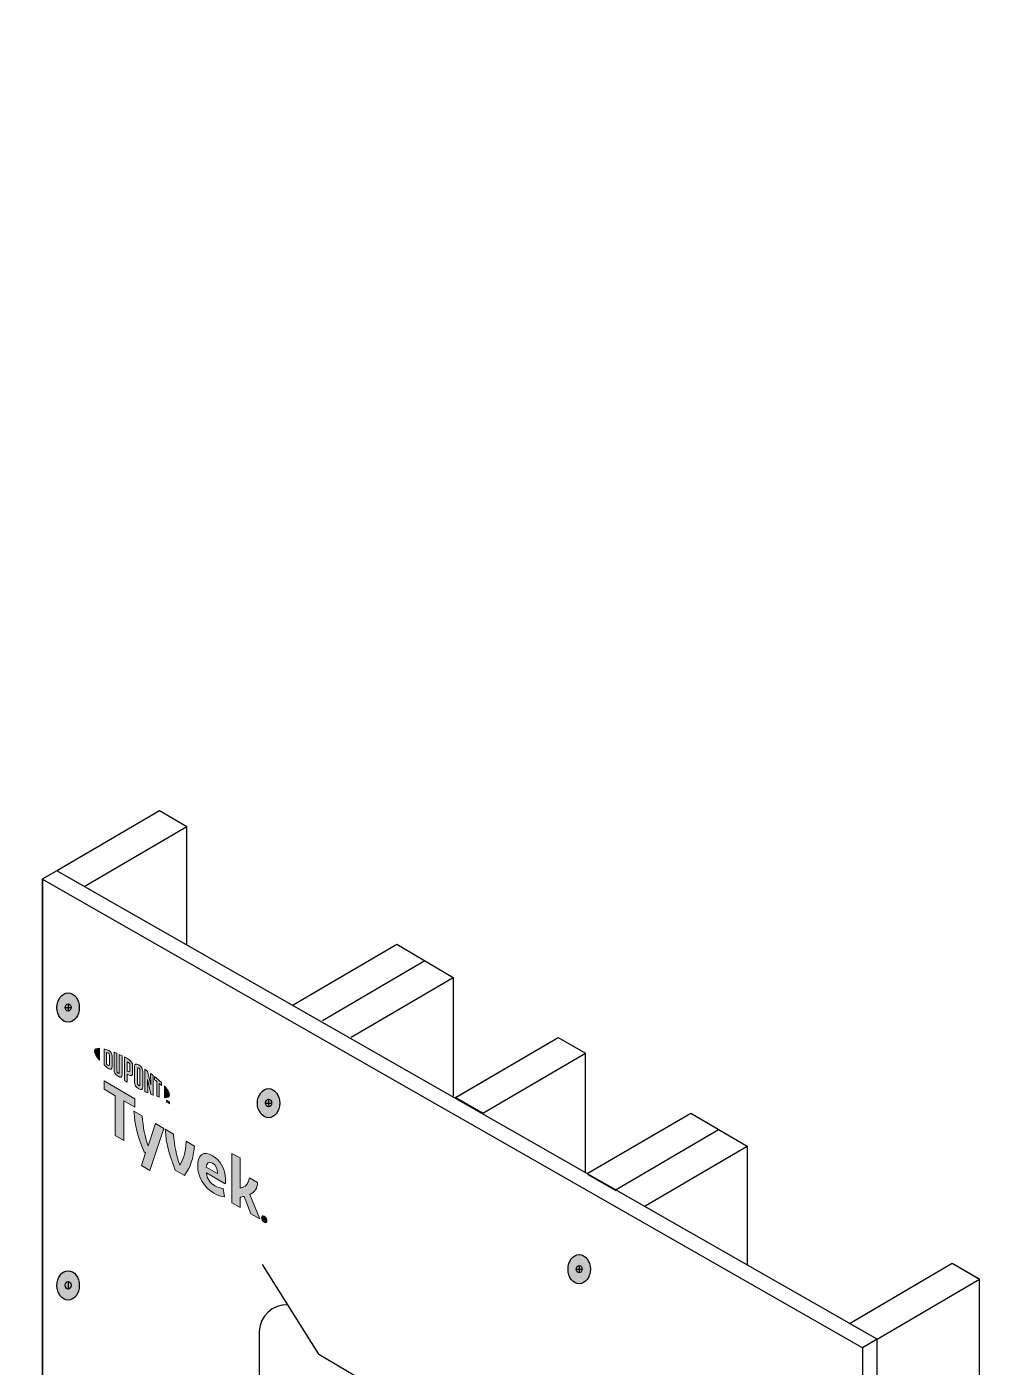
# Model space of a CAD drawing. Extents: x -1328 to 5679, y -4611 to 1603.
# Drawn here: x 3216.9 to 3533.4, y -2459.7 to -2020.5 of the extents above; entities that cross this region are included whole.
import ezdxf

# ---------------------------------------------------------------- set-up
doc = ezdxf.new("R2010")
doc.units = 0
doc.header["$MEASUREMENT"] = 0
doc.linetypes.add('AI-Linetype-38', pattern=[27.003948, 18.002632, -9.001316])
for name, color, linetype, lineweight in [('G-ANNO-TTLB', 7, 'Continuous', 0), ('TYVEK', 7, 'Continuous', 0), ('X-REF - TRACED', 7, 'Continuous', 0)]:
    doc.layers.add(name, color=color, linetype=linetype, lineweight=lineweight)

# ---------------------------------------------------------------- blocks, each defined once
blk = doc.blocks.new('Block_74')
at = {"layer": 'TYVEK', "color": 18, "lineweight": 25, "true_color": 0x000000}
for points in [[(3294.19, -2426.01)], [(3312.63, -2455.49)]]:
    blk.add_lwpolyline(points, dxfattribs=at)
blk = doc.blocks.new('Block_91')
at = {"layer": 'TYVEK', "true_color": 0x003b71, "transparency": 33554687}
h = blk.add_hatch(color=156, dxfattribs=at)
h.dxf.hatch_style = 2
edge = h.paths.add_edge_path()
edge.add_ellipse((3230.48, -2341.86), major_axis=(0, 4.78), ratio=0.766948, start_angle=0, end_angle=360)
h = blk.add_hatch(color=156, dxfattribs=at)
h.dxf.hatch_style = 2
edge = h.paths.add_edge_path()
edge.add_ellipse((3296.19, -2373.19), major_axis=(0, 4.78), ratio=0.766948, start_angle=0, end_angle=360)
h = blk.add_hatch(color=156, dxfattribs=at)
h.dxf.hatch_style = 2
edge = h.paths.add_edge_path()
edge.add_ellipse((3397.99, -2427.6), major_axis=(0, 4.78), ratio=0.766948, start_angle=0, end_angle=360)
h = blk.add_hatch(color=156, dxfattribs=at)
h.dxf.hatch_style = 2
edge = h.paths.add_edge_path()
edge.add_ellipse((3230.48, -2432.91), major_axis=(0, 4.78), ratio=0.766948, start_angle=0, end_angle=360)
at = {"layer": 'TYVEK', "color": 18, "lineweight": 25, "true_color": 0x080808}
for p, q in [((3230.48, -2340.6), (3230.48, -2343.07)), ((3229.51, -2341.83), (3231.45, -2341.83)), ((3295.22, -2373.16), (3297.17, -2373.16)), ((3296.19, -2371.92), (3296.19, -2374.39)), ((3397.01, -2427.58), (3398.96, -2427.58)), ((3397.99, -2426.34), (3397.99, -2428.81)), ((3230.48, -2431.65), (3230.48, -2434.12))]:
    blk.add_line(p, q, dxfattribs=at)
at = {"layer": 'TYVEK', "color": 18, "lineweight": 25, "true_color": 0x000000}
for centre in [(3230.48, -2341.86), (3296.19, -2373.19), (3397.99, -2427.6), (3230.48, -2432.91)]:
    blk.add_ellipse(centre, major_axis=(0, 4.78), ratio=0.766948, dxfattribs=at)
at = {"layer": 'TYVEK', "color": 18, "lineweight": 25, "true_color": 0x080808}
for centre in [(3230.48, -2341.83), (3296.19, -2373.16), (3397.99, -2427.58), (3230.48, -2432.88)]:
    blk.add_ellipse(centre, major_axis=(0, 1.23), ratio=0.788846, dxfattribs=at)
blk = doc.blocks.new('Block_548')
at = {"layer": 'X-REF - TRACED', "true_color": 0x848484, "transparency": 33554687}
h = blk.add_hatch(color=252, dxfattribs=at)
h.dxf.hatch_style = 2
edge = h.paths.add_edge_path()
edge.add_spline(control_points=[(3239.13, -2356.21), (3239.13, -2356.93), (3239.74, -2357.96), (3240.81, -2359.15), (3240.81, -2359.15), (3240.81, -2355.21), (3240.81, -2355.21), (3239.74, -2355.17), (3239.13, -2355.49), (3239.13, -2356.21)], knot_values=[0, 0, 0, 0, 1, 1, 1, 2, 2, 2, 3, 3, 3, 3], degree=3, periodic=0)
h = blk.add_hatch(color=252, dxfattribs=at)
h.dxf.hatch_style = 2
edge = h.paths.add_edge_path()
edge.add_spline(control_points=[(3244.01, -2360.64), (3244.01, -2360.94), (3243.85, -2360.95), (3243.66, -2360.84), (3243.52, -2360.76), (3243.29, -2360.56), (3243.1, -2360.4), (3243.1, -2360.4), (3243.1, -2356.63), (3243.1, -2356.63), (3243.29, -2356.68), (3243.52, -2356.75), (3243.66, -2356.83), (3243.85, -2356.94), (3244.01, -2357.14), (3244.01, -2357.44), (3244.01, -2357.44), (3244.01, -2360.64), (3244.01, -2360.64)], knot_values=[0, 0, 0, 0, 1, 1, 1, 2, 2, 2, 3, 3, 3, 4, 4, 4, 5, 5, 5, 6, 6, 6, 6], degree=3, periodic=0)
edge = h.paths.add_edge_path()
edge.add_spline(control_points=[(3243.79, -2355.92), (3243.49, -2355.75), (3243.06, -2355.6), (3242.28, -2355.43), (3242.28, -2355.43), (3242.28, -2360.65), (3242.28, -2360.65), (3242.97, -2361.28), (3243.49, -2361.73), (3243.79, -2361.9), (3244.47, -2362.29), (3244.86, -2362.04), (3244.86, -2361.26), (3244.86, -2361.26), (3244.86, -2357.79), (3244.86, -2357.79), (3244.86, -2357.02), (3244.47, -2356.32), (3243.79, -2355.92)], knot_values=[0, 0, 0, 0, 1, 1, 1, 2, 2, 2, 3, 3, 3, 4, 4, 4, 5, 5, 5, 6, 6, 6, 6], degree=3, periodic=0)
h = blk.add_hatch(color=252, dxfattribs=at)
h.dxf.hatch_style = 2
edge = h.paths.add_edge_path()
edge.add_spline(control_points=[(3247.25, -2363.12), (3247.25, -2363.43), (3247.16, -2363.56), (3246.83, -2363.33), (3246.51, -2363.1), (3246.42, -2362.89), (3246.42, -2362.53), (3246.42, -2362.53), (3246.42, -2356.85), (3246.42, -2356.85), (3246.21, -2356.75), (3245.73, -2356.55), (3245.52, -2356.46), (3245.52, -2356.46), (3245.52, -2362.21), (3245.52, -2362.21), (3245.52, -2363.13), (3245.91, -2363.71), (3246.83, -2364.37), (3247.68, -2364.96), (3248.19, -2364.77), (3248.19, -2363.75), (3248.19, -2363.75), (3248.19, -2357.68), (3248.19, -2357.68), (3248.02, -2357.59), (3247.44, -2357.31), (3247.25, -2357.23), (3247.25, -2357.23), (3247.25, -2363.12), (3247.25, -2363.12)], knot_values=[0, 0, 0, 0, 1, 1, 1, 2, 2, 2, 3, 3, 3, 4, 4, 4, 5, 5, 5, 6, 6, 6, 7, 7, 7, 8, 8, 8, 9, 9, 9, 10, 10, 10, 10], degree=3, periodic=0)
h = blk.add_hatch(color=252, dxfattribs=at)
h.dxf.hatch_style = 2
edge = h.paths.add_edge_path()
edge.add_spline(control_points=[(3250.67, -2362.6), (3250.67, -2362.93), (3250.57, -2363.04), (3250.19, -2362.82), (3250.19, -2362.82), (3249.86, -2362.63), (3249.86, -2362.63), (3249.86, -2362.63), (3249.86, -2359.61), (3249.86, -2359.61), (3250.01, -2359.68), (3250.09, -2359.73), (3250.17, -2359.78), (3250.59, -2360.02), (3250.67, -2360.24), (3250.67, -2360.58), (3250.67, -2360.58), (3250.67, -2362.6), (3250.67, -2362.6)], knot_values=[0, 0, 0, 0, 1, 1, 1, 2, 2, 2, 3, 3, 3, 4, 4, 4, 5, 5, 5, 6, 6, 6, 6], degree=3, periodic=0)
edge = h.paths.add_edge_path()
edge.add_spline(control_points=[(3250.23, -2358.74), (3250.07, -2358.65), (3249.47, -2358.33), (3248.92, -2358.05), (3248.92, -2358.05), (3248.92, -2365.7), (3248.92, -2365.7), (3249.11, -2365.82), (3249.6, -2366.13), (3249.86, -2366.29), (3249.86, -2366.29), (3249.86, -2363.69), (3249.86, -2363.69), (3249.86, -2363.69), (3250.23, -2363.9), (3250.23, -2363.9), (3251.21, -2364.47), (3251.62, -2364.2), (3251.62, -2363.23), (3251.62, -2363.23), (3251.62, -2360.97), (3251.62, -2360.97), (3251.62, -2360.02), (3251.16, -2359.28), (3250.23, -2358.74)], knot_values=[0, 0, 0, 0, 1, 1, 1, 2, 2, 2, 3, 3, 3, 4, 4, 4, 5, 5, 5, 6, 6, 6, 7, 7, 7, 8, 8, 8, 8], degree=3, periodic=0)
h = blk.add_hatch(color=252, dxfattribs=at)
h.dxf.hatch_style = 2
edge = h.paths.add_edge_path()
edge.add_spline(control_points=[(3254.02, -2367.21), (3254.02, -2367.51), (3253.93, -2367.61), (3253.6, -2367.43), (3253.26, -2367.25), (3253.17, -2367.03), (3253.17, -2366.71), (3253.17, -2366.71), (3253.17, -2361.94), (3253.17, -2361.94), (3253.17, -2361.63), (3253.26, -2361.51), (3253.6, -2361.72), (3253.93, -2361.92), (3254.02, -2362.13), (3254.02, -2362.43), (3254.02, -2362.43), (3254.02, -2367.21), (3254.02, -2367.21)], knot_values=[0, 0, 0, 0, 1, 1, 1, 2, 2, 2, 3, 3, 3, 4, 4, 4, 5, 5, 5, 6, 6, 6, 6], degree=3, periodic=0)
edge = h.paths.add_edge_path()
edge.add_spline(control_points=[(3253.6, -2360.65), (3252.73, -2360.1), (3252.22, -2360.24), (3252.22, -2361.25), (3252.22, -2361.25), (3252.22, -2366.25), (3252.22, -2366.25), (3252.22, -2367.32), (3252.68, -2368.02), (3253.6, -2368.51), (3254.5, -2368.98), (3254.97, -2368.86), (3254.97, -2367.73), (3254.97, -2367.73), (3254.97, -2362.95), (3254.97, -2362.95), (3254.97, -2361.87), (3254.55, -2361.24), (3253.6, -2360.65)], knot_values=[0, 0, 0, 0, 1, 1, 1, 2, 2, 2, 3, 3, 3, 4, 4, 4, 5, 5, 5, 6, 6, 6, 6], degree=3, periodic=0)
h = blk.add_hatch(color=252, dxfattribs=at)
h.dxf.hatch_style = 2
edge = h.paths.add_edge_path()
edge.add_spline(control_points=[(3257.57, -2367.2), (3257.57, -2367.2), (3256.53, -2362.71), (3256.53, -2362.71), (3256.25, -2362.5), (3255.91, -2362.26), (3255.64, -2362.08), (3255.64, -2362.08), (3255.64, -2369.43), (3255.64, -2369.43), (3255.83, -2369.51), (3256.3, -2369.73), (3256.55, -2369.83), (3256.55, -2369.83), (3256.47, -2365.46), (3256.47, -2365.46), (3256.47, -2365.46), (3257.57, -2370.25), (3257.57, -2370.25), (3257.81, -2370.35), (3258.15, -2370.48), (3258.37, -2370.56), (3258.37, -2370.56), (3258.37, -2364.1), (3258.37, -2364.1), (3258.14, -2363.92), (3257.71, -2363.59), (3257.51, -2363.43), (3257.51, -2363.43), (3257.57, -2367.2), (3257.57, -2367.2)], knot_values=[0, 0, 0, 0, 1, 1, 1, 2, 2, 2, 3, 3, 3, 4, 4, 4, 5, 5, 5, 6, 6, 6, 7, 7, 7, 8, 8, 8, 9, 9, 9, 10, 10, 10, 10], degree=3, periodic=0)
h = blk.add_hatch(color=252, dxfattribs=at)
h.dxf.hatch_style = 2
edge = h.paths.add_edge_path()
edge.add_spline(control_points=[(3258.84, -2365.5), (3259.07, -2365.68), (3259.3, -2365.87), (3259.52, -2366.05), (3259.52, -2366.05), (3259.52, -2370.94), (3259.52, -2370.94), (3259.73, -2371), (3260.11, -2371.1), (3260.36, -2371.17), (3260.36, -2371.17), (3260.36, -2366.77), (3260.36, -2366.77), (3260.61, -2366.98), (3260.84, -2367.19), (3261.05, -2367.38), (3261.05, -2367.38), (3261.05, -2366.43), (3261.05, -2366.43), (3260.38, -2365.79), (3259.67, -2365.16), (3258.84, -2364.48), (3258.84, -2364.48), (3258.84, -2365.5), (3258.84, -2365.5)], knot_values=[0, 0, 0, 0, 1, 1, 1, 2, 2, 2, 3, 3, 3, 4, 4, 4, 5, 5, 5, 6, 6, 6, 7, 7, 7, 8, 8, 8, 8], degree=3, periodic=0)
h = blk.add_hatch(color=252, dxfattribs=at)
h.dxf.hatch_style = 2
edge = h.paths.add_edge_path()
edge.add_spline(control_points=[(3263.73, -2370.41), (3263.73, -2371.14), (3263.12, -2371.46), (3262.05, -2371.42), (3262.05, -2371.42), (3262.05, -2367.48), (3262.05, -2367.48), (3263.12, -2368.67), (3263.73, -2369.7), (3263.73, -2370.41)], knot_values=[0, 0, 0, 0, 1, 1, 1, 2, 2, 2, 3, 3, 3, 3], degree=3, periodic=0)
h = blk.add_hatch(color=252, dxfattribs=at)
h.dxf.hatch_style = 2
edge = h.paths.add_edge_path()
edge.add_spline(control_points=[(3263.23, -2372.5), (3263.23, -2372.5), (3263.34, -2372.56), (3263.34, -2372.56), (3263.34, -2372.56), (3263.49, -2372.91), (3263.49, -2372.91), (3263.49, -2372.91), (3263.64, -2372.73), (3263.64, -2372.73), (3263.64, -2372.73), (3263.73, -2372.79), (3263.73, -2372.79), (3263.73, -2372.79), (3263.73, -2373.36), (3263.73, -2373.36), (3263.73, -2373.36), (3263.64, -2373.3), (3263.64, -2373.3), (3263.64, -2373.3), (3263.64, -2372.9), (3263.64, -2372.9), (3263.64, -2372.9), (3263.49, -2373.08), (3263.49, -2373.08), (3263.49, -2373.08), (3263.48, -2373.08), (3263.48, -2373.08), (3263.48, -2373.08), (3263.33, -2372.72), (3263.33, -2372.72), (3263.33, -2372.72), (3263.33, -2373.12), (3263.33, -2373.12), (3263.33, -2373.12), (3263.23, -2373.07), (3263.23, -2373.07), (3263.23, -2373.07), (3263.23, -2372.5), (3263.23, -2372.5)], knot_values=[0, 0, 0, 0, 1, 1, 1, 2, 2, 2, 3, 3, 3, 4, 4, 4, 5, 5, 5, 6, 6, 6, 7, 7, 7, 8, 8, 8, 9, 9, 9, 10, 10, 10, 11, 11, 11, 12, 12, 12, 13, 13, 13, 13], degree=3, periodic=0)
edge = h.paths.add_edge_path()
edge.add_spline(control_points=[(3262.88, -2372.39), (3262.88, -2372.39), (3262.73, -2372.31), (3262.73, -2372.31), (3262.73, -2372.31), (3262.73, -2372.21), (3262.73, -2372.21), (3262.73, -2372.21), (3263.13, -2372.44), (3263.13, -2372.44), (3263.13, -2372.44), (3263.13, -2372.54), (3263.13, -2372.54), (3263.13, -2372.54), (3262.98, -2372.45), (3262.98, -2372.45), (3262.98, -2372.45), (3262.98, -2372.92), (3262.98, -2372.92), (3262.98, -2372.92), (3262.88, -2372.86), (3262.88, -2372.86), (3262.88, -2372.86), (3262.88, -2372.39), (3262.88, -2372.39)], knot_values=[0, 0, 0, 0, 1, 1, 1, 2, 2, 2, 3, 3, 3, 4, 4, 4, 5, 5, 5, 6, 6, 6, 7, 7, 7, 8, 8, 8, 8], degree=3, periodic=0)
at = {"layer": 'X-REF - TRACED'}
for points, knots in [([(3239.13, -2356.21), (3239.13, -2356.93), (3239.74, -2357.96), (3240.81, -2359.15), (3240.81, -2359.15), (3240.81, -2355.21), (3240.81, -2355.21), (3239.74, -2355.17), (3239.13, -2355.49), (3239.13, -2356.21)], [0, 0, 0, 0, 1, 1, 1, 2, 2, 2, 3, 3, 3, 3]), ([(3243.79, -2355.92), (3243.49, -2355.75), (3243.06, -2355.6), (3242.28, -2355.43), (3242.28, -2355.43), (3242.28, -2360.65), (3242.28, -2360.65), (3242.97, -2361.28), (3243.49, -2361.73), (3243.79, -2361.9), (3244.47, -2362.29), (3244.86, -2362.04), (3244.86, -2361.26), (3244.86, -2361.26), (3244.86, -2357.79), (3244.86, -2357.79), (3244.86, -2357.02), (3244.47, -2356.32), (3243.79, -2355.92)], [0, 0, 0, 0, 1, 1, 1, 2, 2, 2, 3, 3, 3, 4, 4, 4, 5, 5, 5, 6, 6, 6, 6]), ([(3244.01, -2360.64), (3244.01, -2360.94), (3243.85, -2360.95), (3243.66, -2360.84), (3243.52, -2360.76), (3243.29, -2360.56), (3243.1, -2360.4), (3243.1, -2360.4), (3243.1, -2356.63), (3243.1, -2356.63), (3243.29, -2356.68), (3243.52, -2356.75), (3243.66, -2356.83), (3243.85, -2356.94), (3244.01, -2357.14), (3244.01, -2357.44), (3244.01, -2357.44), (3244.01, -2360.64), (3244.01, -2360.64)], [0, 0, 0, 0, 1, 1, 1, 2, 2, 2, 3, 3, 3, 4, 4, 4, 5, 5, 5, 6, 6, 6, 6]), ([(3247.25, -2363.12), (3247.25, -2363.43), (3247.16, -2363.56), (3246.83, -2363.33), (3246.51, -2363.1), (3246.42, -2362.89), (3246.42, -2362.53), (3246.42, -2362.53), (3246.42, -2356.85), (3246.42, -2356.85), (3246.21, -2356.75), (3245.73, -2356.55), (3245.52, -2356.46), (3245.52, -2356.46), (3245.52, -2362.21), (3245.52, -2362.21), (3245.52, -2363.13), (3245.91, -2363.71), (3246.83, -2364.37), (3247.68, -2364.96), (3248.19, -2364.77), (3248.19, -2363.75), (3248.19, -2363.75), (3248.19, -2357.68), (3248.19, -2357.68), (3248.02, -2357.59), (3247.44, -2357.31), (3247.25, -2357.23), (3247.25, -2357.23), (3247.25, -2363.12), (3247.25, -2363.12)], [0, 0, 0, 0, 1, 1, 1, 2, 2, 2, 3, 3, 3, 4, 4, 4, 5, 5, 5, 6, 6, 6, 7, 7, 7, 8, 8, 8, 9, 9, 9, 10, 10, 10, 10]), ([(3250.23, -2358.74), (3250.07, -2358.65), (3249.47, -2358.33), (3248.92, -2358.05), (3248.92, -2358.05), (3248.92, -2365.7), (3248.92, -2365.7), (3249.11, -2365.82), (3249.6, -2366.13), (3249.86, -2366.29), (3249.86, -2366.29), (3249.86, -2363.69), (3249.86, -2363.69), (3249.86, -2363.69), (3250.23, -2363.9), (3250.23, -2363.9), (3251.21, -2364.47), (3251.62, -2364.2), (3251.62, -2363.23), (3251.62, -2363.23), (3251.62, -2360.97), (3251.62, -2360.97), (3251.62, -2360.02), (3251.16, -2359.28), (3250.23, -2358.74)], [0, 0, 0, 0, 1, 1, 1, 2, 2, 2, 3, 3, 3, 4, 4, 4, 5, 5, 5, 6, 6, 6, 7, 7, 7, 8, 8, 8, 8]), ([(3250.67, -2362.6), (3250.67, -2362.93), (3250.57, -2363.04), (3250.19, -2362.82), (3250.19, -2362.82), (3249.86, -2362.63), (3249.86, -2362.63), (3249.86, -2362.63), (3249.86, -2359.61), (3249.86, -2359.61), (3250.01, -2359.68), (3250.09, -2359.73), (3250.17, -2359.78), (3250.59, -2360.02), (3250.67, -2360.24), (3250.67, -2360.58), (3250.67, -2360.58), (3250.67, -2362.6), (3250.67, -2362.6)], [0, 0, 0, 0, 1, 1, 1, 2, 2, 2, 3, 3, 3, 4, 4, 4, 5, 5, 5, 6, 6, 6, 6]), ([(3253.6, -2360.65), (3252.73, -2360.1), (3252.22, -2360.24), (3252.22, -2361.25), (3252.22, -2361.25), (3252.22, -2366.25), (3252.22, -2366.25), (3252.22, -2367.32), (3252.68, -2368.02), (3253.6, -2368.51), (3254.5, -2368.98), (3254.97, -2368.86), (3254.97, -2367.73), (3254.97, -2367.73), (3254.97, -2362.95), (3254.97, -2362.95), (3254.97, -2361.87), (3254.55, -2361.24), (3253.6, -2360.65)], [0, 0, 0, 0, 1, 1, 1, 2, 2, 2, 3, 3, 3, 4, 4, 4, 5, 5, 5, 6, 6, 6, 6]), ([(3254.02, -2367.21), (3254.02, -2367.51), (3253.93, -2367.61), (3253.6, -2367.43), (3253.26, -2367.25), (3253.17, -2367.03), (3253.17, -2366.71), (3253.17, -2366.71), (3253.17, -2361.94), (3253.17, -2361.94), (3253.17, -2361.63), (3253.26, -2361.51), (3253.6, -2361.72), (3253.93, -2361.92), (3254.02, -2362.13), (3254.02, -2362.43), (3254.02, -2362.43), (3254.02, -2367.21), (3254.02, -2367.21)], [0, 0, 0, 0, 1, 1, 1, 2, 2, 2, 3, 3, 3, 4, 4, 4, 5, 5, 5, 6, 6, 6, 6]), ([(3257.57, -2367.2), (3257.57, -2367.2), (3256.53, -2362.71), (3256.53, -2362.71), (3256.25, -2362.5), (3255.91, -2362.26), (3255.64, -2362.08), (3255.64, -2362.08), (3255.64, -2369.43), (3255.64, -2369.43), (3255.83, -2369.51), (3256.3, -2369.73), (3256.55, -2369.83), (3256.55, -2369.83), (3256.47, -2365.46), (3256.47, -2365.46), (3256.47, -2365.46), (3257.57, -2370.25), (3257.57, -2370.25), (3257.81, -2370.35), (3258.15, -2370.48), (3258.37, -2370.56), (3258.37, -2370.56), (3258.37, -2364.1), (3258.37, -2364.1), (3258.14, -2363.92), (3257.71, -2363.59), (3257.51, -2363.43), (3257.51, -2363.43), (3257.57, -2367.2), (3257.57, -2367.2)], [0, 0, 0, 0, 1, 1, 1, 2, 2, 2, 3, 3, 3, 4, 4, 4, 5, 5, 5, 6, 6, 6, 7, 7, 7, 8, 8, 8, 9, 9, 9, 10, 10, 10, 10]), ([(3258.84, -2365.5), (3259.07, -2365.68), (3259.3, -2365.87), (3259.52, -2366.05), (3259.52, -2366.05), (3259.52, -2370.94), (3259.52, -2370.94), (3259.73, -2371), (3260.11, -2371.1), (3260.36, -2371.17), (3260.36, -2371.17), (3260.36, -2366.77), (3260.36, -2366.77), (3260.61, -2366.98), (3260.84, -2367.19), (3261.05, -2367.38), (3261.05, -2367.38), (3261.05, -2366.43), (3261.05, -2366.43), (3260.38, -2365.79), (3259.67, -2365.16), (3258.84, -2364.48), (3258.84, -2364.48), (3258.84, -2365.5), (3258.84, -2365.5)], [0, 0, 0, 0, 1, 1, 1, 2, 2, 2, 3, 3, 3, 4, 4, 4, 5, 5, 5, 6, 6, 6, 7, 7, 7, 8, 8, 8, 8]), ([(3263.73, -2370.41), (3263.73, -2371.14), (3263.12, -2371.46), (3262.05, -2371.42), (3262.05, -2371.42), (3262.05, -2367.48), (3262.05, -2367.48), (3263.12, -2368.67), (3263.73, -2369.7), (3263.73, -2370.41)], [0, 0, 0, 0, 1, 1, 1, 2, 2, 2, 3, 3, 3, 3]), ([(3262.88, -2372.39), (3262.88, -2372.39), (3262.73, -2372.31), (3262.73, -2372.31), (3262.73, -2372.31), (3262.73, -2372.21), (3262.73, -2372.21), (3262.73, -2372.21), (3263.13, -2372.44), (3263.13, -2372.44), (3263.13, -2372.44), (3263.13, -2372.54), (3263.13, -2372.54), (3263.13, -2372.54), (3262.98, -2372.45), (3262.98, -2372.45), (3262.98, -2372.45), (3262.98, -2372.92), (3262.98, -2372.92), (3262.98, -2372.92), (3262.88, -2372.86), (3262.88, -2372.86), (3262.88, -2372.86), (3262.88, -2372.39), (3262.88, -2372.39)], [0, 0, 0, 0, 1, 1, 1, 2, 2, 2, 3, 3, 3, 4, 4, 4, 5, 5, 5, 6, 6, 6, 7, 7, 7, 8, 8, 8, 8]), ([(3263.23, -2372.5), (3263.23, -2372.5), (3263.34, -2372.56), (3263.34, -2372.56), (3263.34, -2372.56), (3263.49, -2372.91), (3263.49, -2372.91), (3263.49, -2372.91), (3263.64, -2372.73), (3263.64, -2372.73), (3263.64, -2372.73), (3263.73, -2372.79), (3263.73, -2372.79), (3263.73, -2372.79), (3263.73, -2373.36), (3263.73, -2373.36), (3263.73, -2373.36), (3263.64, -2373.3), (3263.64, -2373.3), (3263.64, -2373.3), (3263.64, -2372.9), (3263.64, -2372.9), (3263.64, -2372.9), (3263.49, -2373.08), (3263.49, -2373.08), (3263.49, -2373.08), (3263.48, -2373.08), (3263.48, -2373.08), (3263.48, -2373.08), (3263.33, -2372.72), (3263.33, -2372.72), (3263.33, -2372.72), (3263.33, -2373.12), (3263.33, -2373.12), (3263.33, -2373.12), (3263.23, -2373.07), (3263.23, -2373.07), (3263.23, -2373.07), (3263.23, -2372.5), (3263.23, -2372.5)], [0, 0, 0, 0, 1, 1, 1, 2, 2, 2, 3, 3, 3, 4, 4, 4, 5, 5, 5, 6, 6, 6, 7, 7, 7, 8, 8, 8, 9, 9, 9, 10, 10, 10, 11, 11, 11, 12, 12, 12, 13, 13, 13, 13])]:
    blk.add_open_spline(points, degree=3, knots=knots, dxfattribs=at)
blk = doc.blocks.new('Block_552')
at = {"layer": 'X-REF - TRACED', "true_color": 0x848484, "transparency": 33554687}
h = blk.add_hatch(color=252, dxfattribs=at)
h.dxf.hatch_style = 2
h.paths.add_polyline_path([(3252.38, -2371.74), (3242.28, -2365.91), (3242.28, -2368.65), (3245.93, -2370.76), (3245.93, -2383.76), (3248.73, -2385.37), (3248.73, -2372.38), (3252.38, -2374.49)])
h = blk.add_hatch(color=252, dxfattribs=at)
h.dxf.hatch_style = 2
edge = h.paths.add_edge_path()
edge.add_spline(control_points=[(3269.17, -2385.69), (3269, -2389.43), (3268.25, -2391.61), (3267.09, -2393.48), (3265.98, -2390.29), (3265.25, -2387.27), (3265.03, -2383.3), (3265.03, -2383.3), (3262.31, -2381.72), (3262.31, -2381.72), (3262.6, -2386.41), (3263.49, -2389.82), (3265.6, -2395.11), (3265.6, -2395.11), (3268.6, -2396.85), (3268.6, -2396.85), (3270.64, -2393.95), (3271.49, -2391.54), (3271.88, -2387.25), (3271.88, -2387.25), (3269.17, -2385.69), (3269.17, -2385.69)], knot_values=[0, 0, 0, 0, 1, 1, 1, 2, 2, 2, 3, 3, 3, 4, 4, 4, 5, 5, 5, 6, 6, 6, 7, 7, 7, 7], degree=3, periodic=0)
h = blk.add_hatch(color=252, dxfattribs=at)
h.dxf.hatch_style = 2
edge = h.paths.add_edge_path()
edge.add_spline(control_points=[(3275.74, -2394.13), (3275.74, -2394.13), (3279.47, -2396.28), (3279.47, -2396.28), (3279.47, -2396.28), (3279.47, -2396.01), (3279.47, -2396.01), (3279.47, -2394.76), (3278.88, -2393.49), (3277.8, -2392.87), (3276.66, -2392.21), (3275.92, -2392.71), (3275.74, -2394.13)], knot_values=[0, 0, 0, 0, 1, 1, 1, 2, 2, 2, 3, 3, 3, 4, 4, 4, 4], degree=3, periodic=0)
edge = h.paths.add_edge_path()
edge.add_spline(control_points=[(3281.69, -2403.9), (3280.82, -2403.86), (3279.55, -2403.43), (3278.25, -2402.69), (3275.1, -2400.86), (3272.94, -2397.33), (3272.94, -2393.59), (3272.94, -2390.02), (3274.92, -2388.73), (3277.8, -2390.4), (3280.37, -2391.88), (3282.06, -2394.95), (3282.06, -2397.96), (3282.06, -2398.63), (3282.02, -2399.2), (3281.98, -2399.62), (3281.98, -2399.62), (3275.78, -2396.04), (3275.78, -2396.04), (3276.04, -2397.99), (3276.96, -2399.33), (3278.53, -2400.24), (3279.49, -2400.79), (3280.41, -2401.08), (3281.25, -2401.16), (3281.25, -2401.16), (3281.69, -2403.9), (3281.69, -2403.9)], knot_values=[0, 0, 0, 0, 1, 1, 1, 2, 2, 2, 3, 3, 3, 4, 4, 4, 5, 5, 5, 6, 6, 6, 7, 7, 7, 8, 8, 8, 9, 9, 9, 9], degree=3, periodic=0)
h = blk.add_hatch(color=252, dxfattribs=at)
h.dxf.hatch_style = 2
edge = h.paths.add_edge_path()
edge.add_spline(control_points=[(3290.08, -2403.11), (3290.08, -2403.11), (3293.34, -2411.13), (3293.34, -2411.13), (3293.34, -2411.13), (3290.39, -2409.43), (3290.39, -2409.43), (3290.39, -2409.43), (3288.14, -2403.74), (3288.14, -2403.74), (3287.73, -2403.84), (3287.3, -2403.93), (3286.82, -2403.99), (3286.82, -2403.99), (3286.82, -2407.37), (3286.82, -2407.37), (3286.82, -2407.37), (3284.12, -2405.8), (3284.12, -2405.8), (3284.12, -2405.8), (3284.12, -2389.68), (3284.12, -2389.68), (3284.12, -2389.68), (3286.82, -2391.09), (3286.82, -2391.09), (3286.82, -2391.09), (3286.82, -2401), (3286.82, -2401), (3288.67, -2400.7), (3289.57, -2399.64), (3289.88, -2397.64), (3289.88, -2397.64), (3292.57, -2399.19), (3292.57, -2399.19), (3292.51, -2401.09), (3291.65, -2402.33), (3290.08, -2403.11)], knot_values=[0, 0, 0, 0, 1, 1, 1, 2, 2, 2, 3, 3, 3, 4, 4, 4, 5, 5, 5, 6, 6, 6, 7, 7, 7, 8, 8, 8, 9, 9, 9, 10, 10, 10, 11, 11, 11, 12, 12, 12, 12], degree=3, periodic=0)
at = {"layer": 'X-REF - TRACED'}
blk.add_lwpolyline([(3252.38, -2371.74), (3242.28, -2365.91), (3242.28, -2368.65), (3245.93, -2370.76), (3245.93, -2383.76), (3248.73, -2385.37), (3248.73, -2372.38), (3252.38, -2374.49)], close=True, dxfattribs=at)
for points, knots in [([(3269.17, -2385.69), (3269, -2389.43), (3268.25, -2391.61), (3267.09, -2393.48), (3265.98, -2390.29), (3265.25, -2387.27), (3265.03, -2383.3), (3265.03, -2383.3), (3262.31, -2381.72), (3262.31, -2381.72), (3262.6, -2386.41), (3263.49, -2389.82), (3265.6, -2395.11), (3265.6, -2395.11), (3268.6, -2396.85), (3268.6, -2396.85), (3270.64, -2393.95), (3271.49, -2391.54), (3271.88, -2387.25), (3271.88, -2387.25), (3269.17, -2385.69), (3269.17, -2385.69)], [0, 0, 0, 0, 1, 1, 1, 2, 2, 2, 3, 3, 3, 4, 4, 4, 5, 5, 5, 6, 6, 6, 7, 7, 7, 7]), ([(3281.69, -2403.9), (3280.82, -2403.86), (3279.55, -2403.43), (3278.25, -2402.69), (3275.1, -2400.86), (3272.94, -2397.33), (3272.94, -2393.59), (3272.94, -2390.02), (3274.92, -2388.73), (3277.8, -2390.4), (3280.37, -2391.88), (3282.06, -2394.95), (3282.06, -2397.96), (3282.06, -2398.63), (3282.02, -2399.2), (3281.98, -2399.62), (3281.98, -2399.62), (3275.78, -2396.04), (3275.78, -2396.04), (3276.04, -2397.99), (3276.96, -2399.33), (3278.53, -2400.24), (3279.49, -2400.79), (3280.41, -2401.08), (3281.25, -2401.16), (3281.25, -2401.16), (3281.69, -2403.9), (3281.69, -2403.9)], [0, 0, 0, 0, 1, 1, 1, 2, 2, 2, 3, 3, 3, 4, 4, 4, 5, 5, 5, 6, 6, 6, 7, 7, 7, 8, 8, 8, 9, 9, 9, 9]), ([(3275.74, -2394.13), (3275.74, -2394.13), (3279.47, -2396.28), (3279.47, -2396.28), (3279.47, -2396.28), (3279.47, -2396.01), (3279.47, -2396.01), (3279.47, -2394.76), (3278.88, -2393.49), (3277.8, -2392.87), (3276.66, -2392.21), (3275.92, -2392.71), (3275.74, -2394.13)], [0, 0, 0, 0, 1, 1, 1, 2, 2, 2, 3, 3, 3, 4, 4, 4, 4]), ([(3290.08, -2403.11), (3290.08, -2403.11), (3293.34, -2411.13), (3293.34, -2411.13), (3293.34, -2411.13), (3290.39, -2409.43), (3290.39, -2409.43), (3290.39, -2409.43), (3288.14, -2403.74), (3288.14, -2403.74), (3287.73, -2403.84), (3287.3, -2403.93), (3286.82, -2403.99), (3286.82, -2403.99), (3286.82, -2407.37), (3286.82, -2407.37), (3286.82, -2407.37), (3284.12, -2405.8), (3284.12, -2405.8), (3284.12, -2405.8), (3284.12, -2389.68), (3284.12, -2389.68), (3284.12, -2389.68), (3286.82, -2391.09), (3286.82, -2391.09), (3286.82, -2391.09), (3286.82, -2401), (3286.82, -2401), (3288.67, -2400.7), (3289.57, -2399.64), (3289.88, -2397.64), (3289.88, -2397.64), (3292.57, -2399.19), (3292.57, -2399.19), (3292.51, -2401.09), (3291.65, -2402.33), (3290.08, -2403.11)], [0, 0, 0, 0, 1, 1, 1, 2, 2, 2, 3, 3, 3, 4, 4, 4, 5, 5, 5, 6, 6, 6, 7, 7, 7, 8, 8, 8, 9, 9, 9, 10, 10, 10, 11, 11, 11, 12, 12, 12, 12])]:
    blk.add_open_spline(points, degree=3, knots=knots, dxfattribs=at)
blk = doc.blocks.new('Block_551')
at = {"layer": 'X-REF - TRACED', "true_color": 0x848484, "transparency": 33554687}
h = blk.add_hatch(color=252, dxfattribs=at)
h.dxf.hatch_style = 2
edge = h.paths.add_edge_path()
edge.add_spline(control_points=[(3259.12, -2379.88), (3259.12, -2379.88), (3256.69, -2387.13), (3256.69, -2387.13), (3255.66, -2384.1), (3254.99, -2381.17), (3254.78, -2377.38), (3254.78, -2377.38), (3252.05, -2375.8), (3252.05, -2375.8), (3252.35, -2380.49), (3253.23, -2383.9), (3255.35, -2389.19), (3255.35, -2389.19), (3255.89, -2389.51), (3255.89, -2389.51), (3255.89, -2389.51), (3254.51, -2393.65), (3254.51, -2393.65), (3254.51, -2393.65), (3257.21, -2395.21), (3257.21, -2395.21), (3257.21, -2395.21), (3261.83, -2381.44), (3261.83, -2381.44), (3261.83, -2381.44), (3259.12, -2379.88), (3259.12, -2379.88)], knot_values=[0, 0, 0, 0, 1, 1, 1, 2, 2, 2, 3, 3, 3, 4, 4, 4, 5, 5, 5, 6, 6, 6, 7, 7, 7, 8, 8, 8, 9, 9, 9, 9], degree=3, periodic=0)
at = {"layer": 'X-REF - TRACED'}
blk.add_open_spline([(3259.12, -2379.88), (3259.12, -2379.88), (3256.69, -2387.13), (3256.69, -2387.13), (3255.66, -2384.1), (3254.99, -2381.17), (3254.78, -2377.38), (3254.78, -2377.38), (3252.05, -2375.8), (3252.05, -2375.8), (3252.35, -2380.49), (3253.23, -2383.9), (3255.35, -2389.19), (3255.35, -2389.19), (3255.89, -2389.51), (3255.89, -2389.51), (3255.89, -2389.51), (3254.51, -2393.65), (3254.51, -2393.65), (3254.51, -2393.65), (3257.21, -2395.21), (3257.21, -2395.21), (3257.21, -2395.21), (3261.83, -2381.44), (3261.83, -2381.44), (3261.83, -2381.44), (3259.12, -2379.88), (3259.12, -2379.88)], degree=3, knots=[0, 0, 0, 0, 1, 1, 1, 2, 2, 2, 3, 3, 3, 4, 4, 4, 5, 5, 5, 6, 6, 6, 7, 7, 7, 8, 8, 8, 9, 9, 9, 9], dxfattribs=at)
blk.add_blockref('Block_552', (0, 0), dxfattribs=at)
blk = doc.blocks.new('Block_553')
at = {"layer": 'X-REF - TRACED', "true_color": 0x848484, "transparency": 33554687}
h = blk.add_hatch(color=252, dxfattribs=at)
h.dxf.hatch_style = 2
edge = h.paths.add_edge_path()
edge.add_spline(control_points=[(3294.64, -2410.81), (3294.64, -2410.81), (3294.64, -2411.11), (3294.64, -2411.11), (3294.64, -2411.11), (3294.75, -2411.17), (3294.75, -2411.17), (3294.86, -2411.24), (3294.91, -2411.24), (3294.91, -2411.13), (3294.91, -2411.01), (3294.86, -2410.94), (3294.75, -2410.88), (3294.75, -2410.88), (3294.64, -2410.81), (3294.64, -2410.81)], knot_values=[0, 0, 0, 0, 1, 1, 1, 2, 2, 2, 3, 3, 3, 4, 4, 4, 5, 5, 5, 5], degree=3, periodic=0)
edge = h.paths.add_edge_path()
edge.add_spline(control_points=[(3294.44, -2410.52), (3294.44, -2410.52), (3294.75, -2410.69), (3294.75, -2410.69), (3294.98, -2410.83), (3295.1, -2411.02), (3295.1, -2411.23), (3295.1, -2411.37), (3295.04, -2411.44), (3294.93, -2411.43), (3294.99, -2411.59), (3295.06, -2411.76), (3295.16, -2411.95), (3295.16, -2411.95), (3294.93, -2411.82), (3294.93, -2411.82), (3294.85, -2411.65), (3294.79, -2411.5), (3294.74, -2411.35), (3294.74, -2411.35), (3294.64, -2411.29), (3294.64, -2411.29), (3294.64, -2411.29), (3294.64, -2411.65), (3294.64, -2411.65), (3294.64, -2411.65), (3294.44, -2411.53), (3294.44, -2411.53), (3294.44, -2411.53), (3294.44, -2410.52), (3294.44, -2410.52)], knot_values=[0, 0, 0, 0, 1, 1, 1, 2, 2, 2, 3, 3, 3, 4, 4, 4, 5, 5, 5, 6, 6, 6, 7, 7, 7, 8, 8, 8, 9, 9, 9, 10, 10, 10, 10], degree=3, periodic=0)
edge = h.paths.add_edge_path()
edge.add_spline(control_points=[(3294.76, -2410.44), (3294.33, -2410.19), (3294.09, -2410.33), (3294.09, -2410.84), (3294.09, -2411.35), (3294.33, -2411.77), (3294.76, -2412.02), (3295.18, -2412.26), (3295.43, -2412.12), (3295.43, -2411.61), (3295.43, -2411.11), (3295.18, -2410.68), (3294.76, -2410.44)], knot_values=[0, 0, 0, 0, 1, 1, 1, 2, 2, 2, 3, 3, 3, 4, 4, 4, 4], degree=3, periodic=0)
edge = h.paths.add_edge_path()
edge.add_spline(control_points=[(3294.76, -2410.23), (3295.28, -2410.54), (3295.63, -2411.12), (3295.63, -2411.73), (3295.63, -2412.34), (3295.28, -2412.52), (3294.76, -2412.22), (3294.23, -2411.91), (3293.89, -2411.33), (3293.89, -2410.72), (3293.89, -2410.12), (3294.23, -2409.93), (3294.76, -2410.23)], knot_values=[0, 0, 0, 0, 1, 1, 1, 2, 2, 2, 3, 3, 3, 4, 4, 4, 4], degree=3, periodic=0)
at = {"layer": 'X-REF - TRACED'}
for points, knots in [([(3294.76, -2410.23), (3295.28, -2410.54), (3295.63, -2411.12), (3295.63, -2411.73), (3295.63, -2412.34), (3295.28, -2412.52), (3294.76, -2412.22), (3294.23, -2411.91), (3293.89, -2411.33), (3293.89, -2410.72), (3293.89, -2410.12), (3294.23, -2409.93), (3294.76, -2410.23)], [0, 0, 0, 0, 1, 1, 1, 2, 2, 2, 3, 3, 3, 4, 4, 4, 4]), ([(3294.76, -2410.44), (3294.33, -2410.19), (3294.09, -2410.33), (3294.09, -2410.84), (3294.09, -2411.35), (3294.33, -2411.77), (3294.76, -2412.02), (3295.18, -2412.26), (3295.43, -2412.12), (3295.43, -2411.61), (3295.43, -2411.11), (3295.18, -2410.68), (3294.76, -2410.44)], [0, 0, 0, 0, 1, 1, 1, 2, 2, 2, 3, 3, 3, 4, 4, 4, 4]), ([(3294.44, -2410.52), (3294.44, -2410.52), (3294.75, -2410.69), (3294.75, -2410.69), (3294.98, -2410.83), (3295.1, -2411.02), (3295.1, -2411.23), (3295.1, -2411.37), (3295.04, -2411.44), (3294.93, -2411.43), (3294.99, -2411.59), (3295.06, -2411.76), (3295.16, -2411.95), (3295.16, -2411.95), (3294.93, -2411.82), (3294.93, -2411.82), (3294.85, -2411.65), (3294.79, -2411.5), (3294.74, -2411.35), (3294.74, -2411.35), (3294.64, -2411.29), (3294.64, -2411.29), (3294.64, -2411.29), (3294.64, -2411.65), (3294.64, -2411.65), (3294.64, -2411.65), (3294.44, -2411.53), (3294.44, -2411.53), (3294.44, -2411.53), (3294.44, -2410.52), (3294.44, -2410.52)], [0, 0, 0, 0, 1, 1, 1, 2, 2, 2, 3, 3, 3, 4, 4, 4, 5, 5, 5, 6, 6, 6, 7, 7, 7, 8, 8, 8, 9, 9, 9, 10, 10, 10, 10]), ([(3294.64, -2410.81), (3294.64, -2410.81), (3294.64, -2411.11), (3294.64, -2411.11), (3294.64, -2411.11), (3294.75, -2411.17), (3294.75, -2411.17), (3294.86, -2411.24), (3294.91, -2411.24), (3294.91, -2411.13), (3294.91, -2411.01), (3294.86, -2410.94), (3294.75, -2410.88), (3294.75, -2410.88), (3294.64, -2410.81), (3294.64, -2410.81)], [0, 0, 0, 0, 1, 1, 1, 2, 2, 2, 3, 3, 3, 4, 4, 4, 5, 5, 5, 5])]:
    blk.add_open_spline(points, degree=3, knots=knots, dxfattribs=at)
blk = doc.blocks.new('Block_550')
at = {"layer": 'X-REF - TRACED'}
for name in ['Block_551', 'Block_553']:
    blk.add_blockref(name, (0, 0), dxfattribs=at)
blk = doc.blocks.new('Block_549')
at = {"layer": 'X-REF - TRACED'}
blk.add_blockref('Block_550', (0, 0), dxfattribs=at)
blk = doc.blocks.new('Block_547')
at = {"layer": 'X-REF - TRACED'}
for name in ['Block_548', 'Block_549']:
    blk.add_blockref(name, (0, 0), dxfattribs=at)

msp = doc.modelspace()

# ---------------------------------------------------------------- hatches: boundary and pattern name
at = {"layer": 'G-ANNO-TTLB', "true_color": 0xff00ff, "transparency": 33554687}
h = msp.add_hatch(color=6, dxfattribs=at)
edge = h.paths.add_edge_path()
edge.add_spline(control_points=[(5053.44, -3461.41), (5053.44, -3461.41), (2123.92, -3461.41), (2123.92, -3461.41), (2123.92, -3461.41), (2123.92, -1004.41), (2123.92, -1004.41), (2123.92, -1004.41), (5053.44, -1004.41), (5053.44, -1004.41), (5053.44, -1004.41), (5053.44, -3461.41), (5053.44, -3461.41)], knot_values=[0, 0, 0, 0, 1, 1, 1, 2, 2, 2, 3, 3, 3, 4, 4, 4, 4], degree=3, periodic=0)
edge = h.paths.add_edge_path()
edge.add_spline(control_points=[(2132.92, -1013.41), (2132.92, -1013.41), (2132.92, -3452.41), (2132.92, -3452.41), (2132.92, -3452.41), (5044.44, -3452.41), (5044.44, -3452.41), (5044.44, -3452.41), (5044.44, -1013.41), (5044.44, -1013.41), (5044.44, -1013.41), (2132.92, -1013.41), (2132.92, -1013.41)], knot_values=[0, 0, 0, 0, 1, 1, 1, 2, 2, 2, 3, 3, 3, 4, 4, 4, 4], degree=3, periodic=0)
edge.add_line((2132.92, -1013.41), (2132.92, -1013.41))

# ---------------------------------------------------------------- linework, layer by layer
at = {"layer": 'G-ANNO-TTLB'}
for points in [[(5053.44, -3461.41), (5053.44, -3461.41), (2123.92, -3461.41), (2123.92, -3461.41), (2123.92, -3461.41), (2123.92, -1004.41), (2123.92, -1004.41), (2123.92, -1004.41), (5053.44, -1004.41), (5053.44, -1004.41), (5053.44, -1004.41), (5053.44, -3461.41), (5053.44, -3461.41)], [(2132.92, -1013.41), (2132.92, -1013.41), (2132.92, -3452.41), (2132.92, -3452.41), (2132.92, -3452.41), (5044.44, -3452.41), (5044.44, -3452.41), (5044.44, -3452.41), (5044.44, -1013.41), (5044.44, -1013.41), (5044.44, -1013.41), (2132.92, -1013.41), (2132.92, -1013.41)]]:
    msp.add_open_spline(points, degree=3, knots=[0, 0, 0, 0, 1, 1, 1, 2, 2, 2, 3, 3, 3, 4, 4, 4, 4], dxfattribs=at)
at = {"layer": 'TYVEK', "color": 33, "lineweight": 25, "true_color": 0xcc9966}
for p, q in [((3227.03, -2296.88), (3260.45, -2277.32)), ((3227.04, -2296.88), (3260.45, -2277.32)), ((3260.45, -2277.32), (3269.42, -2282.5)), ((3235.78, -2302.19), (3269.42, -2282.5)), ((3269.4, -2321.37), (3269.4, -2282.62)), ((3304.26, -2340.98), (3338.19, -2321.11)), ((3304.26, -2340.98), (3337.67, -2321.41)), ((3338.19, -2321.11), (3356.65, -2331.96)), ((3313.8, -2346.14), (3347.35, -2326.49)), ((3323.24, -2351.53), (3356.65, -2331.96)), ((3356.65, -2331.97), (3356.65, -2370.9)), ((3357.69, -2371.19), (3391.11, -2351.62)), ((3391.11, -2351.62), (3400.08, -2356.8)), ((3366.44, -2376.5), (3400.08, -2356.8)), ((3400.06, -2396.01), (3400.06, -2356.93)), ((3400.6, -2396.28), (3434.54, -2376.42)), ((3434.54, -2376.42), (3453, -2387.27)), ((3410.14, -2401.44), (3443.69, -2381.8)), ((3419.58, -2406.83), (3453, -2387.27)), ((3453, -2387.28), (3453, -2426.2)), ((3486.86, -2445.23), (3520.27, -2425.66)), ((3520.27, -2425.66), (3529.25, -2430.84)), ((3495.61, -2450.54), (3529.25, -2430.84)), ((3529.23, -2855.39), (3529.23, -2430.97))]:
    msp.add_line(p, q, dxfattribs=at)
at = {"layer": 'TYVEK', "color": 2, "lineweight": 25, "true_color": 0xffff00}
for p, q in [((3226.78, -2297.03), (3221.97, -2299.81)), ((3495.61, -2450.54), (3226.78, -2297.03)), ((3221.97, -2299.81), (3221.97, -2421.46)), ((3490.8, -2453.32), (3221.97, -2299.81)), ((3221.97, -2421.46), (3221.97, -2722.11)), ((3495.61, -2450.54), (3490.8, -2453.32)), ((3495.61, -2545.06), (3495.61, -2450.54)), ((3490.8, -2453.32), (3490.8, -2539.76))]:
    msp.add_line(p, q, dxfattribs=at)
at = {"layer": 'TYVEK', "color": 18, "lineweight": 25, "true_color": 0x000000}
for p, q in [((3490.8, -2453.32), (3221.97, -2299.81)), ((3222.08, -2299.79), (3222.08, -2722.03)), ((3312.63, -2455.49), (3294.19, -2426.01)), ((3490.8, -2453.32), (3490.8, -2877.75)), ((3312.63, -2455.49), (3406.82, -2510.7))]:
    msp.add_line(p, q, dxfattribs=at)
at = {"layer": 'TYVEK', "color": 252, "linetype": 'AI-Linetype-38', "lineweight": 25, "true_color": 0x848484}
msp.add_line((3400.78, -2396.53), (3409.99, -2401.82), dxfattribs=at)
at = {"layer": 'TYVEK', "color": 33, "lineweight": 25, "true_color": 0xcc9966}
for points in [[(3366.44, -2376.5), (3357.44, -2371.33), (3391.09, -2351.63), (3400.1, -2356.79)], [(3495.61, -2450.54), (3486.61, -2445.38), (3520.26, -2425.67), (3529.26, -2430.83)]]:
    msp.add_lwpolyline(points, dxfattribs=at)
at = {"layer": 'TYVEK', "color": 4, "lineweight": 25, "true_color": 0x00ffff}
msp.add_open_spline([(3302.5, -2439.3), (3297.53, -2439.08), (3293.33, -2442.93), (3293.11, -2447.89), (3293.1, -2448.03), (3293.1, -2448.16), (3293.1, -2448.29), (3293.1, -2448.29), (3293.1, -2466.13), (3293.1, -2466.13)], degree=3, knots=[0, 0, 0, 0, 1, 1, 1, 2, 2, 2, 3, 3, 3, 3], dxfattribs=at)

# ---------------------------------------------------------------- block references
at = {"layer": 'TYVEK'}
for name in ['Block_91', 'Block_74']:
    msp.add_blockref(name, (0, 0), dxfattribs=at)
at = {"layer": 'X-REF - TRACED'}
msp.add_blockref('Block_547', (0, 0), dxfattribs=at)

doc.saveas('drawing.dxf')
